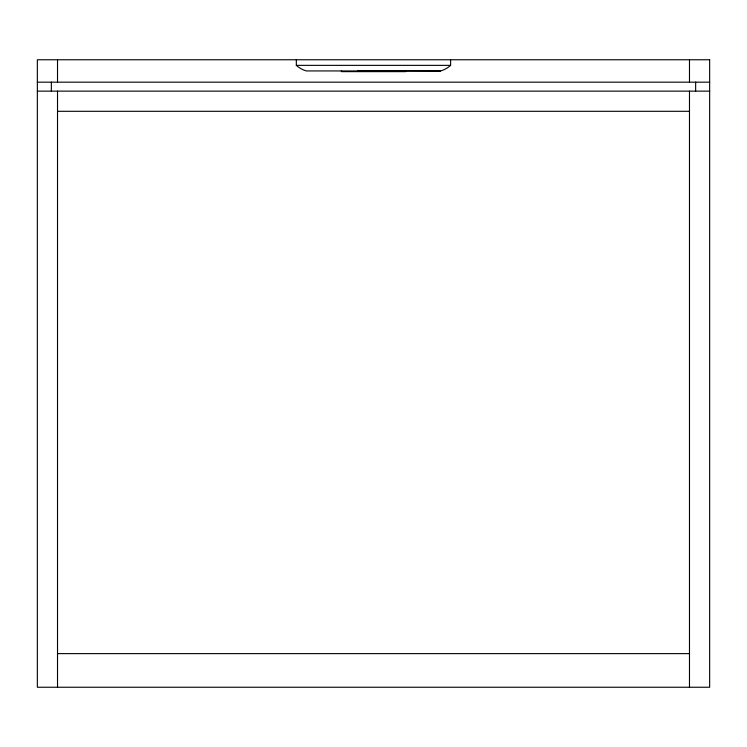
<?xml version="1.0" encoding="UTF-8"?>
<svg xmlns="http://www.w3.org/2000/svg" width="747" height="747" viewBox="0 0 747 747"><rect width="100%" height="100%" fill="white"/><g stroke="black" fill="none" stroke-linecap="round" stroke-linejoin="round"><path stroke-width="1.12" d="M296.335 59.76L296.335 65.362L450.609 65.362L450.609 59.76M37.35 82.17L709.65 82.17M37.35 91.134L709.65 91.134M57.519 111.303L689.481 111.303M57.519 653.625L689.481 653.625M357.757 70.591L440.553 70.965M695.644 82.17L695.644 91.134M689.481 59.76L689.481 82.17M689.481 91.134L689.481 687.24M405.584 70.965L405.584 71.637L341.379 71.637L341.379 70.965M57.519 59.76L57.519 82.17M57.519 91.134L57.519 687.24M51.356 82.17L51.356 91.134M296.326 65.381A35.1 27.602 -90 0 0 306.429 70.937L440.515 70.965A35.1 27.602 -90 0 0 450.618 65.381M709.65 59.76L37.35 59.76L37.35 687.24L709.65 687.24L709.65 59.76"/></g></svg>
